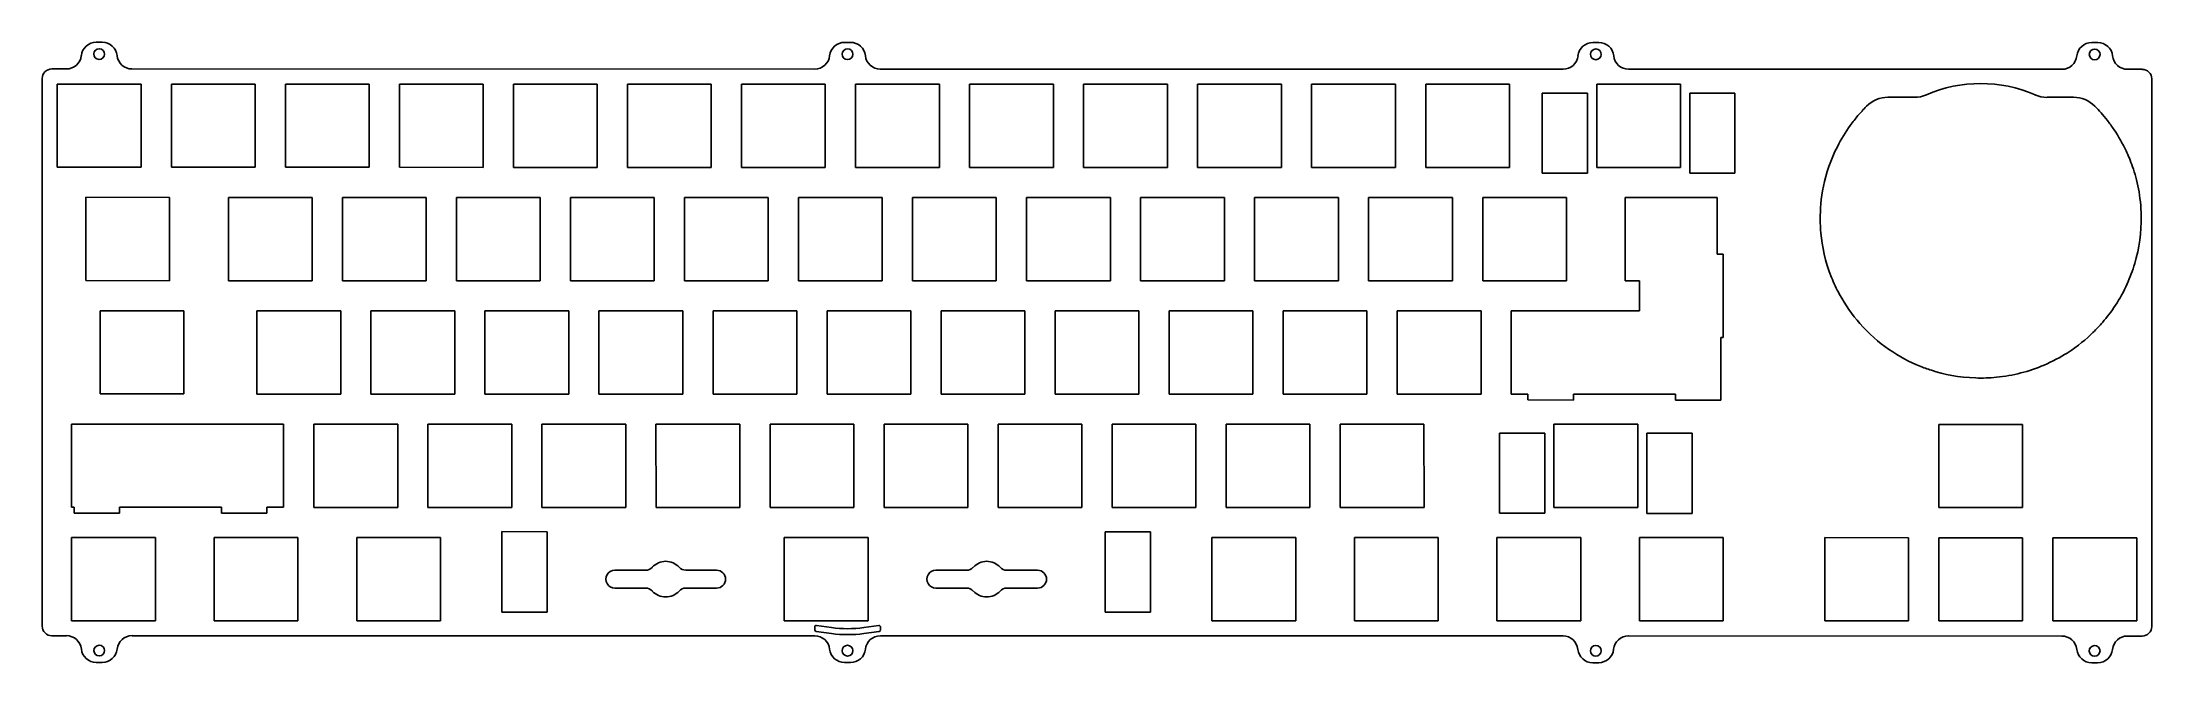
# Model space of a CAD drawing. Header units: millimetres. Extents: x -1 to 351, y 62 to 166.
import ezdxf

# ---------------------------------------------------------------- set-up
doc = ezdxf.new("R2010")
doc.units = ezdxf.units.MM
doc.header["$MEASUREMENT"] = 0
doc.layers.add('beak6.5_PLATE2 v1_Sketch1', color=7, linetype='Continuous')

msp = doc.modelspace()

# ---------------------------------------------------------------- linework, layer by layer
at = {"layer": 'beak6.5_PLATE2 v1_Sketch1'}
for p, q in [((8.75, 165.64, 76.28), (7.75, 165.64, 76.28)), ((133.76, 165.62, 152.32), (132.76, 165.62, 152.32)), ((258.78, 165.6, 152.6), (257.78, 165.6, 152.6)), ((342.12, 165.59, 152.79), (341.12, 165.59, 152.79)), ((-1.28, 159.58, 75.57), (-1.27, 68.12, 65.15)), ((2.77, 161.17, 75.76), (0.32, 161.17, 75.75)), ((1.25, 158.66, 75.47), (15.25, 158.66, 75.5)), ((1.25, 144.75, 73.88), (1.25, 158.66, 75.47)), ((127.78, 161.15, 76.04), (13.72, 161.17, 75.78)), ((15.25, 158.66, 75.5), (15.25, 144.75, 73.91)), ((20.3, 144.75, 73.93), (20.3, 158.66, 75.51)), ((20.3, 158.66, 75.51), (34.3, 158.66, 75.54)), ((34.3, 158.66, 75.54), (34.3, 144.75, 73.96)), ((39.35, 144.75, 73.97), (39.35, 158.66, 75.55)), ((39.35, 158.66, 75.55), (53.35, 158.66, 75.59)), ((53.35, 158.66, 75.59), (53.35, 144.75, 74)), ((58.4, 144.75, 74.01), (58.4, 158.65, 75.6)), ((58.4, 158.65, 75.6), (72.4, 158.65, 75.63)), ((72.4, 158.65, 75.63), (72.4, 144.74, 74.04)), ((77.45, 158.65, 75.64), (91.45, 158.65, 75.67)), ((77.45, 144.74, 74.06), (77.45, 158.65, 75.64)), ((91.45, 158.65, 75.67), (91.45, 144.74, 74.09)), ((96.5, 144.74, 74.1), (96.5, 158.65, 75.68)), ((96.5, 158.65, 75.68), (110.5, 158.65, 75.72)), ((110.5, 158.65, 75.72), (110.5, 144.74, 74.13)), ((115.55, 144.74, 74.14), (115.54, 158.65, 75.73)), ((115.54, 158.65, 75.73), (129.55, 158.64, 75.76)), ((129.55, 158.64, 75.76), (129.55, 144.73, 74.17)), ((134.6, 158.64, 75.77), (148.6, 158.64, 75.8)), ((134.6, 144.73, 74.18), (134.6, 158.64, 75.77)), ((252.8, 161.13, 76.32), (138.76, 161.15, 76.07)), ((148.6, 158.64, 75.8), (148.6, 144.73, 74.22)), ((153.65, 158.64, 75.81), (167.65, 158.64, 75.84)), ((153.65, 144.73, 74.23), (153.65, 158.64, 75.81)), ((167.65, 158.64, 75.84), (167.65, 144.73, 74.26)), ((172.7, 158.64, 75.86), (186.7, 158.63, 75.89)), ((172.7, 144.73, 74.27), (172.7, 158.64, 75.86)), ((186.7, 158.63, 75.89), (186.7, 144.72, 74.3)), ((191.75, 144.72, 74.31), (191.75, 158.63, 75.9)), ((191.75, 158.63, 75.9), (205.75, 158.63, 75.93)), ((205.75, 158.63, 75.93), (205.75, 144.72, 74.35)), ((210.8, 144.72, 74.36), (210.8, 158.63, 75.94)), ((210.8, 158.63, 75.94), (224.8, 158.63, 75.97)), ((224.8, 158.63, 75.97), (224.8, 144.72, 74.39)), ((229.85, 158.63, 75.99), (243.85, 158.62, 76.02)), ((229.85, 144.72, 74.4), (229.85, 158.63, 75.99)), ((243.85, 158.62, 76.02), (243.85, 144.72, 74.43)), ((258.42, 158.62, 76.05), (272.42, 158.62, 76.08)), ((258.42, 144.71, 74.47), (258.42, 158.62, 76.05)), ((336.15, 161.12, 76.51), (263.78, 161.13, 76.35)), ((272.42, 158.62, 76.08), (272.42, 144.71, 74.5)), ((349.55, 161.12, 76.54), (347.12, 161.12, 76.54)), ((351.15, 68.07, 65.94), (351.15, 159.53, 76.37)), ((249.32, 143.75, 74.33), (249.32, 157.16, 75.86)), ((249.32, 157.16, 75.86), (256.9, 157.16, 75.88)), ((256.9, 157.16, 75.88), (256.9, 143.75, 74.35)), ((273.95, 143.75, 74.39), (273.95, 157.16, 75.92)), ((273.95, 157.16, 75.92), (281.52, 157.16, 75.94)), ((281.52, 157.16, 75.94), (281.52, 143.75, 74.41)), ((307.07, 156.44, 75.91), (311.49, 156.44, 75.92)), ((333.65, 156.44, 75.97), (338.07, 156.44, 75.98)), ((15.25, 144.75, 73.91), (1.25, 144.75, 73.88)), ((34.3, 144.75, 73.96), (20.3, 144.75, 73.93)), ((53.35, 144.75, 74), (39.35, 144.75, 73.97)), ((72.4, 144.74, 74.04), (58.4, 144.75, 74.01)), ((91.45, 144.74, 74.09), (77.45, 144.74, 74.06)), ((110.5, 144.74, 74.13), (96.5, 144.74, 74.1)), ((129.55, 144.73, 74.17), (115.55, 144.74, 74.14)), ((148.6, 144.73, 74.22), (134.6, 144.73, 74.18)), ((167.65, 144.73, 74.26), (153.65, 144.73, 74.23)), ((186.7, 144.72, 74.3), (172.7, 144.73, 74.27)), ((205.75, 144.72, 74.35), (191.75, 144.72, 74.31)), ((224.8, 144.72, 74.39), (210.8, 144.72, 74.36)), ((243.85, 144.72, 74.43), (229.85, 144.72, 74.4)), ((272.42, 144.71, 74.5), (258.42, 144.71, 74.47)), ((256.9, 143.75, 74.35), (249.32, 143.75, 74.33)), ((281.52, 143.75, 74.41), (273.95, 143.75, 74.39)), ((6.01, 139.74, 73.32), (20.01, 139.73, 73.35)), ((6.01, 125.83, 71.74), (6.01, 139.74, 73.32)), ((20.01, 139.73, 73.35), (20.01, 125.82, 71.77)), ((29.82, 139.73, 73.38), (43.82, 139.73, 73.41)), ((29.82, 125.82, 71.79), (29.82, 139.73, 73.38)), ((43.82, 139.73, 73.41), (43.82, 125.82, 71.82)), ((48.87, 125.82, 71.83), (48.87, 139.73, 73.42)), ((48.87, 139.73, 73.42), (62.87, 139.73, 73.45)), ((62.87, 139.73, 73.45), (62.87, 125.82, 71.87)), ((67.92, 125.82, 71.88), (67.92, 139.73, 73.46)), ((67.92, 139.73, 73.46), (81.92, 139.72, 73.49)), ((81.92, 139.72, 73.49), (81.92, 125.81, 71.91)), ((86.97, 139.72, 73.51), (100.97, 139.72, 73.54)), ((86.97, 125.81, 71.92), (86.97, 139.72, 73.51)), ((100.97, 139.72, 73.54), (100.97, 125.81, 71.95)), ((106.02, 125.81, 71.96), (106.02, 139.72, 73.55)), ((106.02, 139.72, 73.55), (120.02, 139.72, 73.58)), ((120.02, 139.72, 73.58), (120.02, 125.81, 72)), ((125.07, 139.72, 73.59), (139.07, 139.71, 73.62)), ((125.07, 125.81, 72.01), (125.07, 139.72, 73.59)), ((139.07, 139.71, 73.62), (139.07, 125.8, 72.04)), ((144.12, 139.71, 73.63), (158.12, 139.71, 73.67)), ((144.12, 125.8, 72.05), (144.12, 139.71, 73.63)), ((158.12, 139.71, 73.67), (158.12, 125.8, 72.08)), ((163.17, 125.8, 72.09), (163.17, 139.71, 73.68)), ((163.17, 139.71, 73.68), (177.17, 139.71, 73.71)), ((177.17, 139.71, 73.71), (177.17, 125.8, 72.12)), ((182.22, 139.71, 73.72), (196.22, 139.7, 73.75)), ((182.22, 125.8, 72.14), (182.22, 139.71, 73.72)), ((196.22, 139.7, 73.75), (196.22, 125.8, 72.17)), ((201.27, 125.79, 72.18), (201.27, 139.7, 73.76)), ((201.27, 139.7, 73.76), (215.27, 139.7, 73.8)), ((215.27, 139.7, 73.8), (215.27, 125.79, 72.21)), ((220.32, 125.79, 72.22), (220.32, 139.7, 73.81)), ((220.32, 139.7, 73.81), (234.32, 139.7, 73.84)), ((234.32, 139.7, 73.84), (234.32, 125.79, 72.25)), ((239.37, 125.79, 72.27), (239.37, 139.7, 73.85)), ((239.37, 139.7, 73.85), (253.37, 139.7, 73.88)), ((253.37, 139.7, 73.88), (253.37, 125.79, 72.3)), ((263.19, 125.78, 72.32), (263.19, 139.69, 73.9)), ((263.19, 139.69, 73.9), (278.57, 139.69, 73.94)), ((278.57, 139.69, 73.94), (278.57, 130.23, 72.86)), ((278.57, 130.23, 72.86), (279.57, 130.23, 72.86)), ((279.57, 130.23, 72.86), (279.57, 116.32, 71.28)), ((20.01, 125.82, 71.77), (6.01, 125.83, 71.74)), ((43.82, 125.82, 71.82), (29.82, 125.82, 71.79)), ((62.87, 125.82, 71.87), (48.87, 125.82, 71.83)), ((81.92, 125.81, 71.91), (67.92, 125.82, 71.88)), ((100.97, 125.81, 71.95), (86.97, 125.81, 71.92)), ((120.02, 125.81, 72), (106.02, 125.81, 71.96)), ((139.07, 125.8, 72.04), (125.07, 125.81, 72.01)), ((158.12, 125.8, 72.08), (144.12, 125.8, 72.05)), ((177.17, 125.8, 72.12), (163.17, 125.8, 72.09)), ((196.22, 125.8, 72.17), (182.22, 125.8, 72.14)), ((215.27, 125.79, 72.21), (201.27, 125.79, 72.18)), ((234.32, 125.79, 72.25), (220.32, 125.79, 72.22)), ((253.37, 125.79, 72.3), (239.37, 125.79, 72.27)), ((265.57, 125.78, 72.32), (263.19, 125.78, 72.32)), ((265.57, 120.77, 71.75), (265.57, 125.78, 72.32)), ((8.39, 106.9, 69.59), (8.39, 120.81, 71.17)), ((8.39, 120.81, 71.17), (22.39, 120.81, 71.2)), ((22.39, 120.81, 71.2), (22.39, 106.9, 69.62)), ((34.59, 120.8, 71.23), (48.59, 120.8, 71.26)), ((34.59, 106.89, 69.64), (34.59, 120.8, 71.23)), ((48.59, 120.8, 71.26), (48.59, 106.89, 69.68)), ((53.64, 120.8, 71.27), (67.64, 120.8, 71.3)), ((53.64, 106.89, 69.69), (53.64, 120.8, 71.27)), ((67.64, 120.8, 71.3), (67.64, 106.89, 69.72)), ((72.69, 106.89, 69.73), (72.69, 120.8, 71.32)), ((72.69, 120.8, 71.32), (86.69, 120.8, 71.35)), ((86.69, 120.8, 71.35), (86.69, 106.89, 69.76)), ((91.74, 106.88, 69.77), (91.74, 120.79, 71.36)), ((91.74, 120.79, 71.36), (105.74, 120.79, 71.39)), ((105.74, 120.79, 71.39), (105.74, 106.88, 69.81)), ((110.79, 106.88, 69.82), (110.79, 120.79, 71.4)), ((110.79, 120.79, 71.4), (124.79, 120.79, 71.43)), ((124.79, 120.79, 71.43), (124.79, 106.88, 69.85)), ((129.84, 106.88, 69.86), (129.84, 120.79, 71.45)), ((129.84, 120.79, 71.45), (143.84, 120.79, 71.48)), ((143.84, 120.79, 71.48), (143.84, 106.88, 69.89)), ((148.89, 120.78, 71.49), (162.89, 120.78, 71.52)), ((148.89, 106.88, 69.9), (148.89, 120.78, 71.49)), ((162.89, 120.78, 71.52), (162.89, 106.87, 69.94)), ((167.94, 106.87, 69.95), (167.94, 120.78, 71.53)), ((167.94, 120.78, 71.53), (181.94, 120.78, 71.56)), ((181.94, 120.78, 71.56), (181.94, 106.87, 69.98)), ((186.99, 106.87, 69.99), (186.99, 120.78, 71.57)), ((186.99, 120.78, 71.57), (200.99, 120.78, 71.61)), ((200.99, 120.78, 71.61), (200.99, 106.87, 70.02)), ((206.04, 120.78, 71.62), (220.04, 120.77, 71.65)), ((206.04, 106.87, 70.03), (206.04, 120.78, 71.62)), ((220.04, 120.77, 71.65), (220.04, 106.86, 70.06)), ((225.09, 120.77, 71.66), (239.09, 120.77, 71.69)), ((225.09, 106.86, 70.08), (225.09, 120.77, 71.66)), ((239.09, 120.77, 71.69), (239.09, 106.86, 70.11)), ((244.14, 106.86, 70.12), (244.14, 120.77, 71.7)), ((244.14, 120.77, 71.7), (265.57, 120.77, 71.75)), ((279.57, 116.32, 71.28), (279.14, 116.32, 71.28)), ((279.14, 116.32, 71.28), (279.14, 105.89, 70.09)), ((22.39, 106.9, 69.62), (8.39, 106.9, 69.59)), ((48.59, 106.89, 69.68), (34.59, 106.89, 69.64)), ((67.64, 106.89, 69.72), (53.64, 106.89, 69.69)), ((86.69, 106.89, 69.76), (72.69, 106.89, 69.73)), ((105.74, 106.88, 69.81), (91.74, 106.88, 69.77)), ((124.79, 106.88, 69.85), (110.79, 106.88, 69.82)), ((143.84, 106.88, 69.89), (129.84, 106.88, 69.86)), ((162.89, 106.87, 69.94), (148.89, 106.88, 69.9)), ((181.94, 106.87, 69.98), (167.94, 106.87, 69.95)), ((200.99, 106.87, 70.02), (186.99, 106.87, 69.99)), ((220.04, 106.86, 70.06), (206.04, 106.87, 70.03)), ((239.09, 106.86, 70.11), (225.09, 106.86, 70.08)), ((246.94, 106.86, 70.13), (244.14, 106.86, 70.12)), ((246.94, 105.9, 70.02), (246.94, 106.86, 70.13)), ((254.52, 105.89, 70.03), (246.94, 105.9, 70.02)), ((254.52, 106.86, 70.14), (254.52, 105.89, 70.03)), ((257.64, 106.86, 70.15), (254.52, 106.86, 70.14)), ((271.57, 106.86, 70.18), (257.66, 106.86, 70.15)), ((271.57, 105.89, 70.07), (271.57, 106.86, 70.18)), ((279.14, 105.89, 70.09), (271.57, 105.89, 70.07)), ((3.63, 87.97, 67.42), (3.63, 101.88, 69)), ((3.63, 101.88, 69), (17.13, 101.88, 69.03)), ((17.13, 101.88, 69.03), (25.55, 101.88, 69.05)), ((25.56, 101.88, 69.05), (39.06, 101.88, 69.08)), ((39.06, 101.88, 69.08), (39.06, 87.97, 67.5)), ((44.11, 101.87, 69.09), (58.11, 101.87, 69.13)), ((44.12, 87.96, 67.51), (44.11, 101.87, 69.09)), ((58.11, 101.87, 69.13), (58.12, 87.96, 67.54)), ((63.17, 87.96, 67.55), (63.16, 101.87, 69.14)), ((63.16, 101.87, 69.14), (77.16, 101.87, 69.17)), ((77.16, 101.87, 69.17), (77.17, 87.96, 67.58)), ((82.22, 87.96, 67.6), (82.21, 101.87, 69.18)), ((82.21, 101.87, 69.18), (96.21, 101.87, 69.21)), ((96.21, 101.87, 69.21), (96.22, 87.96, 67.63)), ((101.26, 101.87, 69.22), (115.26, 101.86, 69.26)), ((101.27, 87.96, 67.64), (101.26, 101.87, 69.22)), ((115.26, 101.86, 69.26), (115.27, 87.95, 67.67)), ((120.31, 101.86, 69.27), (134.31, 101.86, 69.3)), ((120.32, 87.95, 67.68), (120.31, 101.86, 69.27)), ((134.31, 101.86, 69.3), (134.32, 87.95, 67.71)), ((139.37, 87.95, 67.73), (139.36, 101.86, 69.31)), ((139.36, 101.86, 69.31), (153.36, 101.86, 69.34)), ((153.36, 101.86, 69.34), (153.37, 87.95, 67.76)), ((158.42, 87.95, 67.77), (158.41, 101.86, 69.35)), ((158.41, 101.86, 69.35), (172.41, 101.85, 69.39)), ((172.41, 101.85, 69.39), (172.42, 87.94, 67.8)), ((177.46, 101.85, 69.4), (191.46, 101.85, 69.43)), ((177.47, 87.94, 67.81), (177.46, 101.85, 69.4)), ((191.46, 101.85, 69.43), (191.47, 87.94, 67.84)), ((196.51, 101.85, 69.44), (210.51, 101.85, 69.47)), ((196.52, 87.94, 67.85), (196.51, 101.85, 69.44)), ((210.51, 101.85, 69.47), (210.52, 87.94, 67.89)), ((215.56, 101.85, 69.48), (229.56, 101.84, 69.51)), ((215.57, 87.94, 67.9), (215.56, 101.85, 69.48)), ((229.56, 101.84, 69.51), (229.57, 87.93, 67.93)), ((242.18, 100.38, 69.38), (249.76, 100.38, 69.39)), ((242.18, 86.97, 67.85), (242.18, 100.38, 69.38)), ((249.76, 100.38, 69.39), (249.76, 86.97, 67.87)), ((251.28, 87.93, 67.98), (251.28, 101.84, 69.56)), ((251.28, 101.84, 69.56), (265.28, 101.84, 69.6)), ((265.28, 101.84, 69.6), (265.28, 87.93, 68.01)), ((266.81, 86.96, 67.9), (266.81, 100.38, 69.43)), ((266.81, 100.38, 69.43), (274.38, 100.38, 69.45)), ((274.38, 100.38, 69.45), (274.38, 86.96, 67.92)), ((315.58, 87.92, 68.12), (315.58, 101.83, 69.71)), ((315.58, 101.83, 69.71), (329.58, 101.83, 69.74)), ((329.58, 101.83, 69.74), (329.58, 87.92, 68.16)), ((4.06, 87.97, 67.42), (3.63, 87.97, 67.42)), ((4.06, 87.01, 67.31), (4.06, 87.97, 67.42)), ((11.63, 87.01, 67.33), (4.06, 87.01, 67.31)), ((11.63, 87.97, 67.44), (11.63, 87.01, 67.33)), ((17.13, 87.97, 67.45), (11.63, 87.97, 67.44)), ((26.31, 87.97, 67.47), (17.13, 87.97, 67.45)), ((28.68, 87.97, 67.47), (26.31, 87.97, 67.47)), ((28.68, 87, 67.36), (28.68, 87.97, 67.47)), ((36.26, 87, 67.38), (28.68, 87, 67.36)), ((36.26, 87.97, 67.49), (36.26, 87, 67.38)), ((39.06, 87.97, 67.5), (36.26, 87.97, 67.49)), ((58.12, 87.96, 67.54), (44.12, 87.96, 67.51)), ((77.17, 87.96, 67.58), (63.17, 87.96, 67.55)), ((96.22, 87.96, 67.63), (82.22, 87.96, 67.6)), ((115.27, 87.95, 67.67), (101.27, 87.96, 67.64)), ((134.32, 87.95, 67.71), (120.32, 87.95, 67.68)), ((153.37, 87.95, 67.76), (139.37, 87.95, 67.73)), ((172.42, 87.94, 67.8), (158.42, 87.95, 67.77)), ((191.47, 87.94, 67.84), (177.47, 87.94, 67.81)), ((210.52, 87.94, 67.89), (196.52, 87.94, 67.85)), ((229.57, 87.93, 67.93), (215.57, 87.94, 67.9)), ((249.76, 86.97, 67.87), (242.18, 86.97, 67.85)), ((265.28, 87.93, 68.01), (251.28, 87.93, 67.98)), ((274.38, 86.96, 67.92), (266.81, 86.96, 67.9)), ((329.58, 87.92, 68.16), (315.58, 87.92, 68.12)), ((3.64, 69.04, 65.26), (3.64, 82.95, 66.85)), ((3.64, 82.95, 66.85), (17.63, 82.95, 66.88)), ((17.63, 82.95, 66.88), (17.64, 69.04, 65.29)), ((27.45, 82.95, 66.9), (41.45, 82.95, 66.93)), ((27.45, 69.04, 65.32), (27.45, 82.95, 66.9)), ((41.45, 82.95, 66.93), (41.45, 69.04, 65.35)), ((51.26, 82.95, 66.95), (65.26, 82.94, 66.99)), ((51.26, 69.04, 65.37), (51.26, 82.95, 66.95)), ((65.26, 82.94, 66.99), (65.26, 69.03, 65.4)), ((75.5, 81.48, 66.84), (75.5, 83.91, 67.12)), ((75.5, 83.91, 67.12), (83.07, 83.9, 67.14)), ((75.5, 70.49, 65.59), (75.5, 81.48, 66.84)), ((83.07, 83.9, 67.14), (83.07, 70.49, 65.61)), ((122.7, 82.93, 67.12), (136.7, 82.93, 67.15)), ((122.7, 69.02, 65.53), (122.7, 82.93, 67.12)), ((136.7, 82.93, 67.15), (136.7, 69.02, 65.56)), ((176.32, 83.89, 67.35), (183.9, 83.89, 67.36)), ((176.32, 70.48, 65.82), (176.32, 83.89, 67.35)), ((183.9, 83.89, 67.36), (183.9, 70.48, 65.84)), ((194.13, 82.92, 67.28), (208.13, 82.92, 67.31)), ((194.14, 69.01, 65.69), (194.13, 82.92, 67.28)), ((208.13, 82.92, 67.31), (208.14, 69.01, 65.72)), ((217.95, 69.01, 65.75), (217.95, 82.92, 67.33)), ((217.95, 82.92, 67.33), (231.95, 82.92, 67.36)), ((231.95, 82.92, 67.36), (231.95, 69.01, 65.78)), ((241.76, 69.01, 65.8), (241.76, 82.91, 67.39)), ((241.76, 82.91, 67.39), (255.76, 82.91, 67.42)), ((255.76, 82.91, 67.42), (255.76, 69, 65.83)), ((265.57, 69, 65.85), (265.57, 82.91, 67.44)), ((265.57, 82.91, 67.44), (279.57, 82.91, 67.47)), ((279.57, 82.91, 67.47), (279.57, 69, 65.89)), ((296.53, 69, 65.92), (296.53, 82.91, 67.51)), ((296.53, 82.91, 67.51), (310.53, 82.9, 67.54)), ((310.53, 82.9, 67.54), (310.53, 68.99, 65.96)), ((315.58, 82.9, 67.55), (329.58, 82.9, 67.58)), ((315.58, 68.99, 65.97), (315.58, 82.9, 67.55)), ((329.58, 82.9, 67.58), (329.58, 68.99, 66)), ((334.63, 68.99, 66.01), (334.63, 82.9, 67.6)), ((334.63, 82.9, 67.6), (348.63, 82.9, 67.63)), ((348.63, 82.9, 67.63), (348.63, 68.99, 66.04)), ((94.38, 77.47, 66.43), (99.53, 77.47, 66.44)), ((99.53, 74.49, 66.1), (94.38, 74.49, 66.09)), ((106.24, 77.47, 66.46), (111.38, 77.47, 66.47)), ((111.38, 74.49, 66.13), (106.24, 74.49, 66.12)), ((148.01, 77.47, 66.55), (153.16, 77.46, 66.56)), ((153.16, 74.48, 66.22), (148.01, 74.48, 66.21)), ((159.86, 77.46, 66.58), (165.01, 77.46, 66.59)), ((165.01, 74.48, 66.25), (159.86, 74.48, 66.24)), ((83.07, 70.49, 65.61), (75.5, 70.49, 65.59)), ((17.64, 69.04, 65.29), (3.64, 69.04, 65.26)), ((41.45, 69.04, 65.35), (27.45, 69.04, 65.32)), ((65.26, 69.03, 65.4), (51.26, 69.04, 65.37)), ((136.7, 69.02, 65.56), (122.7, 69.02, 65.53)), ((127.79, 67.49, 65.37), (127.79, 67.98, 65.42)), ((130.57, 66.89, 65.31), (128.01, 67.24, 65.34)), ((128.07, 68.23, 65.45), (130.57, 67.89, 65.42)), ((135.99, 67.89, 65.43), (138.48, 68.23, 65.48)), ((138.55, 67.24, 65.36), (135.99, 66.89, 65.32)), ((138.77, 67.98, 65.45), (138.77, 67.49, 65.39)), ((183.9, 70.48, 65.84), (176.32, 70.48, 65.82)), ((208.14, 69.01, 65.72), (194.14, 69.01, 65.69)), ((231.95, 69.01, 65.78), (217.95, 69.01, 65.75)), ((255.76, 69, 65.83), (241.76, 69.01, 65.8)), ((279.57, 69, 65.89), (265.57, 69, 65.85)), ((310.53, 68.99, 65.96), (296.53, 69, 65.92)), ((329.58, 68.99, 66), (315.58, 68.99, 65.97)), ((348.63, 68.99, 66.04), (334.63, 68.99, 66.01)), ((0.33, 66.53, 64.97), (2.78, 66.53, 64.97)), ((13.76, 66.53, 65), (127.79, 66.51, 65.26)), ((138.77, 66.51, 65.28), (252.79, 66.49, 65.54)), ((263.76, 66.49, 65.56), (336.13, 66.48, 65.73)), ((347.11, 66.48, 65.75), (349.55, 66.48, 65.76)), ((8.75, 62.06, 65.5), (7.75, 62.06, 65.49)), ((133.76, 62.04, 65.78), (132.76, 62.04, 65.78)), ((258.76, 62.02, 66.06), (257.76, 62.02, 66.06)), ((342.11, 62.01, 66.25), (341.11, 62.01, 66.25))]:
    msp.add_line(p, q, dxfattribs=at)
at = {"layer": 'beak6.5_PLATE2 v1_Sketch1', "extrusion": (-0.002269, -0.113216, 0.993568)}
for centre in [(4.96, 171.35, 57.02), (129.95, 182.43, 132.29), (254.95, 184.93, 132.29), (338.27, 186.59, 132.29)]:
    msp.add_circle(centre, 0.9, dxfattribs=at)
at = {"layer": 'beak6.5_PLATE2 v1_Sketch1', "extrusion": (-0.002269, 0.113216, 0.993568)}
for centre in [(-9.54, -56.07, 72.08), (-134.52, -53.53, 72.08), (-259.49, -50.99, 72.07), (-342.82, -49.29, 72.07)]:
    msp.add_circle(centre, 0.9, dxfattribs=at)
at = {"layer": 'beak6.5_PLATE2 v1_Sketch1'}
for centre, radius, start, end in [((2.77, 163.67, 75.76), 2.5, 269.9447, 353.9431), ((7.75, 163.14, 76.02), 2.5, 90, 173.8878), ((8.75, 163.14, 76.28), 2.5, 6.1122, 90), ((13.72, 163.67, 76.02), 2.5, 186.0569, 270.0553), ((127.78, 163.65, 151.8), 2.5, 269.9447, 353.9431), ((132.76, 163.12, 152.06), 2.5, 90, 173.8878), ((133.76, 163.12, 152.32), 2.5, 6.1122, 90), ((138.73, 163.65, 152.06), 2.5, 186.0569, 270.0553), ((252.81, 163.63, 152.08), 2.5, 269.9447, 353.9431), ((257.78, 163.1, 152.34), 2.5, 90, 173.8878), ((258.78, 163.1, 152.6), 2.5, 6.1122, 90), ((263.75, 163.63, 152.34), 2.5, 186.0569, 270.0553), ((336.15, 163.62, 152.27), 2.5, 269.9447, 353.9431), ((341.12, 163.09, 152.53), 2.5, 90, 173.8878), ((342.12, 163.09, 152.79), 2.5, 6.1122, 90), ((347.09, 163.62, 152.53), 2.5, 186.0569, 270.0553), ((349.55, 159.51, 76.54), 1.6, 0.3747, 89.9906), ((0.32, 68.12, 65.15), 1.59, 180, 270.3654), ((2.78, 64.04, 64.97), 2.5, 6.0569, 90.0553), ((7.75, 64.57, 65.23), 2.5, 186.1122, 270), ((8.75, 64.57, 65.5), 2.5, 270, 353.8878), ((13.73, 64.04, 65.24), 2.5, 89.9447, 173.9431), ((127.79, 64.02, 65.26), 2.5, 6.0569, 90.0553), ((132.76, 64.55, 65.52), 2.5, 186.1122, 270), ((133.76, 64.55, 65.78), 2.5, 270, 353.8878), ((138.74, 64.02, 65.52), 2.5, 89.9447, 173.9431), ((252.79, 63.99, 65.54), 2.5, 6.0569, 90.0553), ((257.76, 64.52, 65.8), 2.5, 186.1122, 270), ((258.76, 64.53, 66.06), 2.5, 270, 353.8878), ((263.73, 64, 65.8), 2.5, 89.9447, 173.9431), ((336.13, 63.98, 65.73), 2.5, 6.0569, 90.0553), ((341.11, 64.51, 65.99), 2.5, 186.1122, 270), ((342.11, 64.51, 66.25), 2.5, 270, 353.8878), ((347.08, 63.98, 65.99), 2.5, 89.9447, 173.9431)]:
    msp.add_arc(centre, radius, start, end, dxfattribs=at)
at = {"layer": 'beak6.5_PLATE2 v1_Sketch1', "extrusion": (-0.002269, -0.113216, 0.993568)}
for centre, radius, start, end in [((-2.88, 167.09, 57.02), 1.6, 91.1464, 181.1464), ((319.78, 150.07, 57.02), 22.68, 67.5562, 114.7413), ((308.2, 175.2, 57.02), 5, 271.1487, 294.7413), ((330.34, 175.64, 57.02), 5, 247.5562, 271.1487), ((255.43, 119.72, 57.02), 0.5, 271.1464, 274.1785), ((15.1, 108.86, 57.02), 0.5, 91.0886, 91.1464), ((23.53, 109.03, 57.02), 0.5, 91.1464, 92.2923), ((97.93, 87.96, 57.02), 1.5, 271.1778, 319.4942), ((101.34, 85.03, 57.02), 3, 43.0358, 139.257), ((104.63, 88.1, 57.02), 1.5, 222.7983, 271.1149), ((151.54, 89.04, 57.02), 1.5, 271.1778, 319.4942), ((154.96, 86.11, 57.02), 3, 43.0358, 139.257), ((158.25, 89.17, 57.02), 1.5, 222.7983, 271.1149), ((92.84, 84.86, 57.02), 1.5, 91.1464, 271.1464), ((98.05, 81.97, 57.02), 1.5, 42.7983, 91.1149), ((104.75, 82.1, 57.02), 1.5, 91.1778, 139.4942), ((109.84, 85.2, 57.02), 1.5, 271.1464, 91.1464), ((146.46, 85.94, 57.02), 1.5, 91.1464, 271.1464), ((151.66, 83.04, 57.02), 1.5, 42.7983, 91.1149), ((158.37, 83.17, 57.02), 1.5, 91.1778, 139.4942), ((163.45, 86.28, 57.02), 1.5, 271.1464, 91.1464), ((101.34, 85.03, 57.02), 3, 223.0358, 319.257), ((154.96, 86.11, 57.02), 3, 223.0358, 319.257), ((126.65, 77.49, 57.02), 0.25, 83.3635, 181.1464), ((126.66, 76.99, 57.02), 0.25, 181.1464, 263.3635), ((131.49, 97.31, 57.02), 20, 263.3635, 278.925), ((137.13, 77.7, 57.02), 0.25, 1.1443, 98.925), ((137.14, 77.2, 57.02), 0.25, 278.9251, 1.1443), ((348.12, 82.04, 57.02), 1.6, 271.1464, 1.1464), ((131.51, 96.31, 57.02), 20, 263.3635, 278.9251)]:
    msp.add_arc(centre, radius, start, end, dxfattribs=at)
at = {"layer": 'beak6.5_PLATE2 v1_Sketch1'}
for points in [[(307.07, 156.44, 75.91), (305.75, 156.44, 75.91), (304.44, 155.9, 75.84), (303.51, 154.97, 75.74)], [(341.63, 154.96, 75.82), (340.7, 155.89, 75.93), (339.39, 156.44, 75.99), (338.07, 156.44, 75.98)]]:
    msp.add_open_spline(points, degree=3, dxfattribs=at)
msp.add_open_spline([(341.63, 154.96, 75.82), (342.38, 154.21, 75.74), (342.98, 153.54, 75.66), (343.74, 152.56, 75.55), (344.11, 152.09, 75.5), (344.5, 151.56, 75.44), (344.85, 151.03, 75.38), (345.61, 149.9, 75.26), (346.28, 148.72, 75.12), (346.86, 147.49, 74.98), (347.23, 146.72, 74.9), (347.59, 145.86, 74.8), (347.94, 144.85, 74.69), (348.32, 143.77, 74.56), (348.67, 142.54, 74.42), (348.93, 141.16, 74.27), (349.19, 139.78, 74.11), (349.36, 138.23, 73.93), (349.39, 136.61, 73.75), (349.42, 133.93, 73.44), (349.06, 131.25, 73.14), (348.3, 128.67, 72.84), (347.96, 127.51, 72.71), (347.53, 126.36, 72.58), (347.05, 125.3, 72.46), (345.86, 122.66, 72.15), (344.38, 120.54, 71.91), (342.95, 118.89, 71.72), (342.44, 118.29, 71.65), (341.95, 117.77, 71.59), (341.33, 117.16, 71.52), (340.24, 116.09, 71.39), (338.81, 114.88, 71.25), (337.01, 113.74, 71.12), (335.88, 113.02, 71.03), (334.57, 112.32, 70.95), (333.17, 111.72, 70.88), (330.64, 110.65, 70.75), (327.94, 109.96, 70.66), (325.21, 109.69, 70.63), (324.04, 109.57, 70.61), (322.86, 109.53, 70.6), (321.75, 109.57, 70.61), (318.89, 109.66, 70.61), (316.39, 110.19, 70.66), (314.34, 110.85, 70.73), (313.66, 111.07, 70.76), (313.04, 111.29, 70.78), (312.31, 111.59, 70.81), (310.83, 112.2, 70.88), (309.05, 113.08, 70.98), (307.18, 114.38, 71.12), (305.57, 115.51, 71.25), (303.85, 117, 71.41), (302.4, 118.66, 71.6), (301.09, 120.15, 71.76), (299.94, 121.79, 71.95), (298.99, 123.52, 72.14), (298.48, 124.46, 72.25), (298.02, 125.43, 72.36), (297.65, 126.36, 72.46), (296.57, 129.05, 72.77), (296.07, 131.58, 73.06), (295.87, 133.75, 73.3), (295.8, 134.53, 73.39), (295.76, 135.24, 73.47), (295.76, 136.1, 73.57), (295.75, 137.64, 73.74), (295.87, 139.51, 73.96), (296.3, 141.61, 74.2), (296.74, 143.69, 74.44), (297.53, 146.05, 74.71), (298.62, 148.19, 74.95), (299.25, 149.43, 75.1), (299.98, 150.62, 75.23), (300.79, 151.75, 75.36), (301.2, 152.32, 75.43), (301.62, 152.87, 75.49), (302.07, 153.4, 75.55), (302.3, 153.67, 75.59), (302.53, 153.92, 75.62), (302.74, 154.15, 75.64), (302.95, 154.38, 75.67), (303.17, 154.62, 75.7), (303.51, 154.97, 75.74)], degree=3, knots=[-128.446425, -128.446425, -128.446425, -128.446425, -120.984257, -120.984257, -120.984257, -117.426709, -117.426709, -117.426709, -109.830507, -109.830507, -109.830507, -105.047252, -105.047252, -105.047252, -99.928826, -99.928826, -99.928826, -94.81059, -94.81059, -94.81059, -86.351497, -86.351497, -86.351497, -82.515746, -82.515746, -82.515746, -72.87525, -72.87525, -72.87525, -69.398693, -69.398693, -69.398693, -63.234755, -63.234755, -63.234755, -59.355551, -59.355551, -59.355551, -52.356368, -52.356368, -52.356368, -49.357978, -49.357978, -49.357978, -41.633314, -41.633314, -41.633314, -39.091266, -39.091266, -39.091266, -33.908651, -33.908651, -33.908651, -29.432141, -29.432141, -29.432141, -25.39865, -25.39865, -25.39865, -23.231715, -23.231715, -23.231715, -17.016833, -17.016833, -17.016833, -14.790032, -14.790032, -14.790032, -10.801952, -10.801952, -10.801952, -6.840923, -6.840923, -6.840923, -4.552996, -4.552996, -4.552996, -3.409033, -3.409033, -3.409033, -2.828824, -2.828824, -2.828824, -2.265069, -2.265069, -2.265069, -2.265069], dxfattribs=at)

doc.saveas('drawing.dxf')
